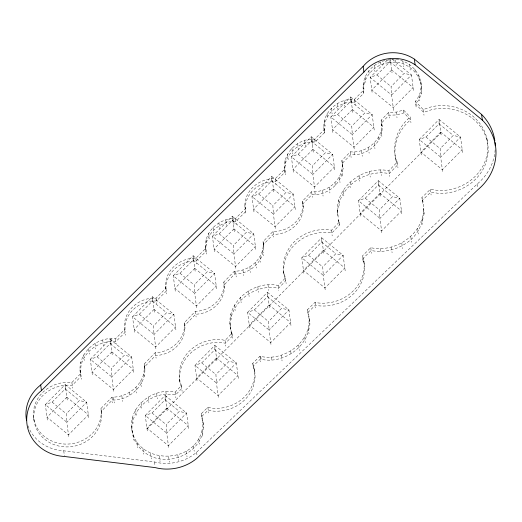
<?xml version="1.0" encoding="UTF-8"?>
<svg xmlns="http://www.w3.org/2000/svg" width="522" height="522" viewBox="0 0 522 522"><rect width="100%" height="100%" fill="white"/><g stroke="black" fill="none" stroke-linecap="round" stroke-linejoin="round"><path stroke-width="0.39" stroke-dasharray="2.61 1.96" d="M285.156 173.082C280.307 155.341 297.025 137.788 314.72 139.172L324.201 129.665C321.271 112.843 338.243 97.94 354.471 99.343L363.338 90.456C361.093 75.827 373.047 62.275 387.18 60.095M342.582 176.031L341.832 170.368L342.445 163.464L341.864 160.561L350.366 151.804C367.299 153.762 385.282 137.645 381.112 120.164L388.688 112.367L396.27 112.106L403.571 110.057L410.214 117.026L410.958 122.69M381.817 123.779C384.871 141.103 367.501 156.502 350.738 154.636L342.236 163.393C345.884 180.488 328.54 196.063 311.993 194.51L302.845 203.932M302.949 204.226A29.095 26.433 -7.5 0 1 274.102 231.54L272.993 231.435L263.068 241.653C265.15 257.646 249.751 271.427 234.345 271.212L223.834 282.037L224.023 283.061A29.297 26.615 -7.5 0 1 195.926 311.366L195.365 311.334L184.305 322.713L184.351 328.064A30.132 27.372 -7.5 0 1 158.629 352.422L155.347 352.513L144.183 364.004C148.757 382.796 130.761 400.668 112.321 400.015L101.307 411.349A33.956 30.85 -7.5 0 1 69.015 446.865A33.956 30.85 -7.5 0 1 33.813 415.323A33.956 30.85 -7.5 0 1 72.232 385.308L81.086 376.44C74.933 356.148 95.343 336.018 115.486 338.765L124.686 329.552L124.634 322.648A30.132 27.372 -7.5 0 1 150.356 298.297L156.052 298.127L165.905 288.261L165.565 286.454A29.297 26.615 -7.5 0 1 193.662 258.149L195.828 258.279L205.714 248.374C203.352 231.97 219.592 217.7 235.402 218.627L245.275 208.741L244.844 205.916A29.095 26.433 -7.5 0 1 273.691 178.602L275.224 178.739L284.764 169.174L284.412 167.412M80.355 372.591L81.132 364.917L80.76 362.085M132.268 431.798C126.644 407.767 152.346 387.102 175.131 392.126L181.375 385.66L179.477 379.102A37.812 34.354 -7.5 0 1 222.098 339.77L225.041 340.435L231.99 333.238L231.631 332.54C222.274 305.279 251.767 279.544 278.115 285.469L285.417 277.913L283.674 271.936A40.481 36.775 -7.5 0 1 329.193 229.732L331.444 230.241L339.43 221.974L338.621 220.193L338.993 223.024L339.802 224.806L331.816 233.073L329.565 232.571A40.481 36.775 -7.5 0 0 284.046 274.768L285.788 280.745L278.487 288.307C252.139 282.376 222.646 308.117 232.003 335.372L232.362 336.077L225.413 343.274L222.47 342.602A37.812 34.354 -7.5 0 0 179.855 381.934L181.747 388.492L175.503 394.958C143.256 388.133 115.63 427.557 143.328 451.334C167.503 472.332 212.389 449.377 201.727 416.478L208.226 410.109L212.16 411.003A37.812 34.354 -7.5 0 0 254.782 371.671L252.798 363.253L259.989 356.206L260.772 356.454C284.934 361.713 313.363 340.788 308.522 314.91M144.157 376.519L143.785 373.687L144.561 366.013M202.817 436.138L202.073 430.467L202.927 421.985L201.355 413.646L207.854 407.277L211.788 408.171A37.812 34.354 -7.5 0 0 254.41 368.839M263.362 243.206C266.194 259.623 250.632 274.318 234.717 274.043L224.206 284.868L224.395 285.893A29.297 26.615 -7.5 0 1 196.298 314.198L195.737 314.166L184.677 325.545L184.723 330.902A30.132 27.372 -7.5 0 1 159.001 355.254L155.719 355.345L144.555 366.836L144.933 368.845M337.962 215.697C332.99 188.148 362.966 165.18 388.883 170.759L397.216 162.127L395.506 157.67A46.693 42.419 -7.5 0 1 410.214 117.026M337.59 212.859C337.969 187.313 365.054 168.723 389.255 173.591L397.588 164.959L395.878 160.502L395.506 157.67M363.175 261.535L362.431 255.865L370.77 247.689C395.284 253.085 423.231 234.6 423.623 208.546L424.366 214.216M416.125 106.971L415.375 101.307C431.583 82.058 410.762 54.993 387.911 59.893L388.283 62.725C373.882 64.761 361.407 78.333 363.71 93.288L354.843 102.175C338.615 100.772 321.643 115.675 324.573 132.503L315.092 142.004C299.086 140.862 282.572 155.425 285.136 172.006L275.596 181.571L274.063 181.434A29.095 26.433 -7.5 0 0 245.216 208.748L245.647 211.573L235.774 221.465C219.964 220.532 203.724 234.802 206.086 251.206L196.2 261.111L194.034 260.98A29.297 26.615 -7.5 0 0 165.937 289.286L166.277 291.093L156.424 300.959L150.727 301.129A30.132 27.372 -7.5 0 0 125.006 325.48L125.058 332.383L115.864 341.597C100.753 339.979 85.079 350.053 81.132 364.917M263.734 246.038L263.44 244.485L273.365 234.267L274.474 234.371A29.095 26.433 -7.5 0 0 303.321 207.058L302.473 201.1L311.621 191.678C324.978 192.651 338.504 183.503 341.832 170.368M79.983 369.759L80.714 373.608L71.86 382.476A33.956 30.85 -7.5 0 0 33.434 412.491A33.956 30.85 -7.5 0 0 68.643 444.033A33.956 30.85 -7.5 0 0 100.929 408.517L111.949 397.183C126.141 397.301 140.079 387.618 143.785 373.687M131.518 426.128C133.945 464.456 193.473 466.244 202.073 430.467M387.161 60.252L370.131 77.406L372.166 92.864M47.378 420.06L45.342 404.602L52.096 402.129L65.211 388.916L65.211 384.583L86.685 402.201L88.714 417.659M92.348 374.757L90.313 359.293L97.066 356.826L110.188 343.606L110.181 339.28L131.655 356.898L133.691 372.356M134.565 332.227L132.529 316.763L139.283 314.296L152.398 301.077L152.398 296.75L173.872 314.368L175.907 329.826M175.288 291.204L173.252 275.747L179.999 273.274L193.12 260.06L193.12 255.728L214.588 273.345L216.623 288.803M214.444 251.754L212.408 236.296L219.155 233.83L232.277 220.61L232.277 216.284L253.751 233.902L255.78 249.359M253.973 211.939L251.937 196.474L258.69 194.008L271.805 180.788L271.805 176.462L293.279 194.08L295.308 209.537M293.397 172.214L291.367 156.757L298.114 154.29L311.236 141.07L311.229 136.744L332.703 154.362L334.739 169.82M332.866 132.457L330.831 117L337.577 114.533L350.712 101.301L350.712 96.968L372.186 114.586L374.222 130.043M393.64 110.481L391.604 95.024L370.131 77.406L376.884 74.94L389.999 61.72L389.999 59.554M67.247 400.041L65.211 384.583L45.342 404.602L66.816 422.22L66.268 413.763L79.39 400.55L86.685 402.201L66.816 422.22L68.852 437.677M112.217 354.738L110.181 339.28L90.313 359.293L111.786 376.91L111.245 368.46L124.36 355.241L131.655 356.898L111.786 376.91L113.822 392.374M154.434 312.208L152.398 296.75L132.529 316.763L154.003 334.38L153.461 325.93L166.577 312.711L173.872 314.368L154.003 334.38L156.039 349.844M195.156 271.192L193.12 255.728L173.252 275.747L194.726 293.364L194.177 284.908L207.299 271.694L214.588 273.345L194.726 293.364L196.761 308.822M234.313 231.742L232.277 216.284L212.408 236.296L233.882 253.914L233.334 245.464L246.456 232.244L253.751 233.902L233.882 253.914L235.918 269.372M273.841 191.92L271.805 176.462L251.937 196.474L273.411 214.092L272.862 205.642L285.984 192.422L293.279 194.08L273.411 214.092L275.446 229.556M313.265 152.202L311.229 136.744L291.367 156.757L312.835 174.374L312.293 165.924L325.408 152.705L332.703 154.362L312.835 174.374L314.87 189.832M352.748 112.426L350.712 96.968L330.831 117L352.298 134.617L351.756 126.167L364.891 112.935L372.186 114.586L352.298 134.617L354.334 150.075M392.453 59.404L411.473 75.005L391.604 95.024L391.063 86.567L404.178 73.354L411.473 75.005L413.509 90.469M147.302 430.924L145.266 415.466L152.019 412.993L165.135 399.78L165.135 395.448L186.608 413.065L188.644 428.529M197.022 380.838L194.987 365.38L201.733 362.907L214.855 349.694L214.855 345.362L236.322 362.979L238.358 378.443M249.633 327.836L247.598 312.378L254.344 309.905L267.466 296.692L267.466 292.359L288.934 309.977L290.969 325.441M303.843 273.228L301.807 257.764L308.561 255.297L321.676 242.077L321.676 237.751L343.15 255.369L345.186 270.827M360.5 216.154L358.464 200.689L365.211 198.223L378.333 185.01L378.333 180.677L399.8 198.295L401.836 213.752M421.254 154.949L419.218 139.491L425.965 137.018L439.087 123.805L439.08 119.473L460.554 137.09L462.59 152.554M147.041 428.947L440.862 132.96M167.17 410.912L165.135 395.448L145.266 415.466L166.74 433.084L166.192 424.627L179.314 411.414L186.608 413.065L166.74 433.084L168.776 448.542M216.891 360.826L214.855 345.362L194.987 365.38L216.454 382.998L215.912 374.542L229.034 361.328L236.322 362.979L216.454 382.998L218.49 398.456M269.502 307.823L267.466 292.359L247.598 312.378L269.071 329.995L268.523 321.539L281.645 308.326L288.934 309.977L269.071 329.995L271.107 345.453M323.712 253.209L321.676 237.751L301.807 257.764L323.281 275.381L322.733 266.931L335.855 253.712L343.15 255.369L323.281 275.381L325.317 290.845M380.362 196.135L378.333 180.677L358.464 200.689L379.931 218.307L379.39 209.857L392.511 196.637L399.8 198.295L379.931 218.307L381.967 233.771M441.116 134.937L439.08 119.473L419.218 139.491L440.685 157.109L440.144 148.653L453.259 135.439L460.554 137.09L440.685 157.109L442.721 172.567M308.182 314.603L307.53 309.644L315.079 302.245L318.342 302.982A40.481 36.775 -7.5 0 0 363.86 260.778L362.431 255.865M422.624 203.299L421.88 197.629L430.363 189.323L438.421 190.55A46.693 42.419 -7.5 0 0 487.678 143.981A46.693 42.419 -7.5 0 0 431.785 106.684L423.257 109.568L415.375 101.307M27.999 425.808A41.414 37.63 -7.5 0 0 63.736 450.819L154.512 461.95A43.248 39.294 -7.5 0 0 196.611 452.228L477.088 184.103A54.157 49.199 -7.5 0 0 495.156 149.768M254.782 371.671L253.17 366.085L260.367 359.038L261.144 359.286C287.439 365.283 317.108 339.776 307.902 312.476L315.451 305.076L318.714 305.814A40.481 36.775 -7.5 0 0 364.232 263.61L363.86 260.778M395.878 160.502A46.693 42.419 -7.5 0 1 410.586 119.858L403.943 112.889L396.642 114.938L389.06 115.199L381.484 122.996L382.189 126.611M364.232 263.61L362.803 258.697L371.149 250.527C385.334 253.294 400.315 248.896 411.16 239.435C422.402 229.086 426.35 212.956 422.22 198.38L421.88 197.629M388.283 62.725C411.134 57.825 431.955 84.89 415.747 104.139L423.629 112.4L432.157 109.516A46.693 42.419 -7.5 0 1 488.05 146.812A46.693 42.419 -7.5 0 1 438.793 193.388L430.735 192.155L422.252 200.461L422.592 201.211L422.22 198.38M389.999 61.72L404.178 73.354M439.087 123.805L453.259 135.439M376.884 74.94L391.063 86.567M425.965 137.018L440.144 148.653M350.712 101.301L364.891 112.935M337.577 114.533L351.756 126.167M378.333 185.01L392.511 196.637M311.236 141.07L325.408 152.705M365.211 198.223L379.39 209.857M298.114 154.29L312.293 165.924M271.805 180.788L285.984 192.422M321.676 242.077L335.855 253.712M258.69 194.008L272.862 205.642M308.561 255.297L322.733 266.931M232.277 220.61L246.456 232.244M219.155 233.83L233.334 245.464M267.466 296.692L281.645 308.326M254.344 309.905L268.523 321.539M193.12 260.06L207.299 271.694M179.999 273.274L194.177 284.908M214.855 349.694L229.034 361.328M152.398 301.077L166.577 312.711M201.733 362.907L215.912 374.542M139.283 314.296L153.461 325.93M110.188 343.606L124.36 355.241M165.135 399.78L179.314 411.414M97.066 356.826L111.245 368.46M152.019 412.993L166.192 424.627M65.211 388.916L79.39 400.55M52.096 402.129L66.268 413.763M307.53 309.644L308.378 314.153M337.219 210.027L338.993 223.024M486.843 138.493L487.215 141.325M477.088 184.103L477.643 188.357M420.843 81.536L421.587 87.207M420.947 88.446L421.691 94.117M418.781 74.933L419.531 80.603M423.257 109.568L424.008 115.238M419.081 95.187L419.825 100.857M414.905 69.087L415.277 71.919M430.363 189.323L431.107 194.993M409.47 64.389L410.214 70.052M402.847 61.159L403.597 66.829M422.083 218.757L422.827 224.427M403.571 110.057L403.943 112.889M395.5 59.632L396.244 65.296M417.704 228.329L418.448 234M390.104 58.177L392.035 72.852M396.27 112.106L397.014 117.77M410.781 236.603L411.532 242.273M397.216 162.127L397.966 167.797M388.688 112.367L389.432 118.037M380.616 61.935L380.988 64.767M401.796 243.011L402.54 248.681M388.883 170.759L389.634 176.423M374.098 65.622L374.842 71.292M381.112 120.164L381.856 125.835M381.151 130.676L381.902 136.346M378.561 137.227L378.933 140.059M368.806 70.692L369.178 73.524M391.35 247.128L392.094 252.792M380.682 169.911L381.425 175.581M374.209 142.989L374.959 148.659M365.1 76.806L365.85 82.476M363.24 83.546L363.984 89.216M363.338 90.456L363.71 93.288M368.401 147.563L369.145 153.233M380.16 248.661L380.531 251.493M369.491 171.444L370.235 177.115M361.531 150.643L362.275 156.313M354.471 99.343L355.221 105.007M351.515 99.173L351.887 102.005M370.77 247.689L371.52 253.359M359.045 175.555L359.788 181.225M354.06 152.013L354.431 154.845M344.05 100.544L344.794 106.214M350.366 151.804L351.117 157.474M350.053 181.969L350.804 187.639M337.173 103.617L337.923 109.287M342.445 163.464L343.195 169.135M341.864 160.561L342.608 166.224M343.137 190.243L343.881 195.907M331.366 108.198L332.109 113.861M339.28 176.932L340.031 182.602M338.758 199.809L339.502 205.479M327.013 113.953L327.385 116.784M334.967 182.713L335.346 185.545M339.43 221.974L339.802 224.806M324.423 120.51L325.167 126.174M324.201 129.665L324.573 132.503M323.764 127.407L324.508 133.077M329.193 187.32L329.937 192.99M331.444 230.241L332.194 235.911M322.335 190.439L323.079 196.102M314.72 139.172L315.092 142.004M311.986 139.028L312.73 144.698M314.877 191.848L315.249 194.68M311.621 191.678L312.371 197.349M304.522 140.438L305.272 146.108M297.671 143.557L298.414 149.22M302.473 201.1L303.321 207.058M315.079 302.245L315.823 307.915M291.889 148.157L292.633 153.827M287.576 153.944L288.32 159.615M309.233 318.668L309.977 324.338M308.28 328.097L309.024 333.76M285.025 160.508L285.775 166.179M284.764 169.174L285.514 174.844M304.685 337.036L305.435 342.706M298.701 344.879L299.445 350.549M275.224 178.739L275.968 184.41M285.417 277.913L286.16 283.583M283.674 271.936L284.046 274.768M290.728 351.097L291.1 353.929M272.993 231.435L273.737 237.105M278.115 285.469L278.768 290.434M281.312 355.26L282.056 360.93M263.068 241.653L263.812 247.324M268.021 284.849L268.765 290.519M262.664 250.097L263.408 255.767M260.041 256.628L260.785 262.298M271.094 357.087L271.466 359.919M255.663 262.364L256.406 268.034M257.803 286.676L258.547 292.346M244.844 205.916L246.019 214.412M249.836 266.905L250.586 272.575M260.772 356.454L261.144 359.286M259.989 356.206L260.739 361.877M248.387 290.839L249.131 296.509M242.958 269.946L243.702 275.616M235.402 218.627L236.153 224.297M252.798 363.253L253.542 368.923M233.243 218.496L233.987 224.166M240.414 297.057L241.157 302.727M235.494 271.283L236.238 276.954M234.345 271.212L234.717 274.043M225.778 219.834L226.522 225.497M234.424 304.9L235.174 310.57M218.894 222.874L219.645 228.545M230.835 313.846L231.579 319.51M231.99 333.238L232.362 336.077M231.631 332.54L232.375 338.21M229.882 323.268L230.626 328.938M223.834 282.037L224.577 287.7M213.074 227.416L213.818 233.086M225.041 340.435L225.785 346.106M208.696 233.151L209.446 238.815M206.073 239.683L206.816 245.353M205.714 248.374L206.464 254.044M205.374 246.573L206.118 252.237M195.828 258.279L196.572 263.949M195.365 311.334L196.109 316.998M207.854 407.277L208.604 412.948M202.927 421.985L203.678 427.655M201.355 413.646L202.099 419.316M184.305 322.713L185.056 328.384M198.836 438.513L199.587 444.183M196.611 452.228L197.075 455.771M193.453 445.579L194.197 451.243M181.375 385.66L182.119 391.33M179.477 379.102L179.855 381.934M165.905 288.261L166.648 293.925M165.565 286.454L165.937 289.286M186.276 451.171L187.026 456.841M175.131 392.126L175.875 397.797M177.806 454.916L178.55 460.587M156.052 298.127L156.796 303.797M165.839 391.552L166.59 397.222M155.347 352.513L156.098 358.183M168.613 456.561L169.356 462.231M156.646 393.197L157.396 398.867M159.321 455.987L160.065 461.657M144.183 364.004L144.933 369.674M148.176 396.942L148.92 402.612M154.512 461.95L155.073 466.205M150.571 453.24L151.321 458.91M140.862 380.962L141.612 386.632M140.999 402.54L141.743 408.204M135.994 387.35L136.738 393.014M142.956 448.502L143.707 454.173M135.609 409.6L136.359 415.271M124.686 329.552L125.437 335.222M136.999 442.101L137.743 447.772M129.502 392.407L129.874 395.239M132.379 417.646L133.123 423.316M133.097 434.467L133.841 440.137M115.486 338.765L116.236 344.435M121.841 395.793L122.585 401.464M111.023 338.491L111.767 344.161M113.528 397.281L114.272 402.951M111.949 397.183L112.693 402.853M102.71 339.979L103.454 345.649M95.043 343.365L95.794 349.035M100.929 408.517L101.679 414.187M88.557 348.428L89.301 354.092M83.683 354.81L84.433 360.48M80.714 373.608L81.458 379.279M71.86 382.476L72.61 388.146M63.736 450.819L64.389 455.778M33.669 417.861L34.041 420.699M66.875 397.209L47.006 417.222L68.473 434.839L88.342 414.827L66.875 397.209M111.845 351.9L91.976 371.918L113.45 389.536L133.319 369.517L111.845 351.9M154.062 309.376L134.193 329.389L155.667 347.006L175.536 326.994L154.062 309.376M194.784 268.354L174.916 288.366L196.383 305.983L216.252 285.971L194.784 268.354M233.941 228.904L214.072 248.922L235.539 266.54L255.408 246.521L233.941 228.904M273.469 189.081L253.601 209.1L275.068 226.718L294.937 206.699L273.469 189.081M312.893 149.364L293.025 169.382L314.498 187L334.367 166.981L312.893 149.364M352.376 109.594L332.494 129.626L353.962 147.243L373.843 127.211L352.376 109.594M391.663 70.013L371.794 90.032L393.268 107.649L413.137 87.631L391.663 70.013M166.799 408.073L146.93 428.086L168.397 445.703L188.266 425.691L166.799 408.073M216.513 357.988L196.65 378L218.118 395.617L237.986 375.605L216.513 357.988M269.13 304.985L249.262 324.997L270.729 342.615L290.597 322.603L269.13 304.985M323.34 250.371L303.471 270.389L324.938 288.007L344.807 267.988L323.34 250.371M379.99 193.303L360.121 213.315L381.595 230.933L401.464 210.921L379.99 193.303M440.744 132.099L420.876 152.111L442.349 169.728L462.218 149.716L440.744 132.099"/><path stroke-width="0.78" d="M26.583 420.693A41.414 37.63 -7.5 0 1 40.69 384.949L363.162 66.366A36.56 33.219 -7.5 0 1 414.357 59.13L481.597 114.442A54.157 49.199 -7.5 0 1 494.849 140.907M41.434 390.619L363.906 72.036A36.56 33.219 -7.5 0 1 415.101 64.8L482.348 120.112A54.157 49.199 -7.5 0 1 477.832 189.773L197.355 457.892A43.248 39.294 -7.5 0 1 155.262 467.621L64.48 456.482A41.414 37.63 -7.5 0 1 28.619 431.12A41.414 37.63 -7.5 0 1 41.434 390.619L40.69 384.949M481.597 114.442L482.348 120.112M414.357 59.13L415.101 64.8M363.162 66.366L363.906 72.036M495.039 142.519A54.157 49.199 -7.5 0 1 495.234 145.749"/></g></svg>
